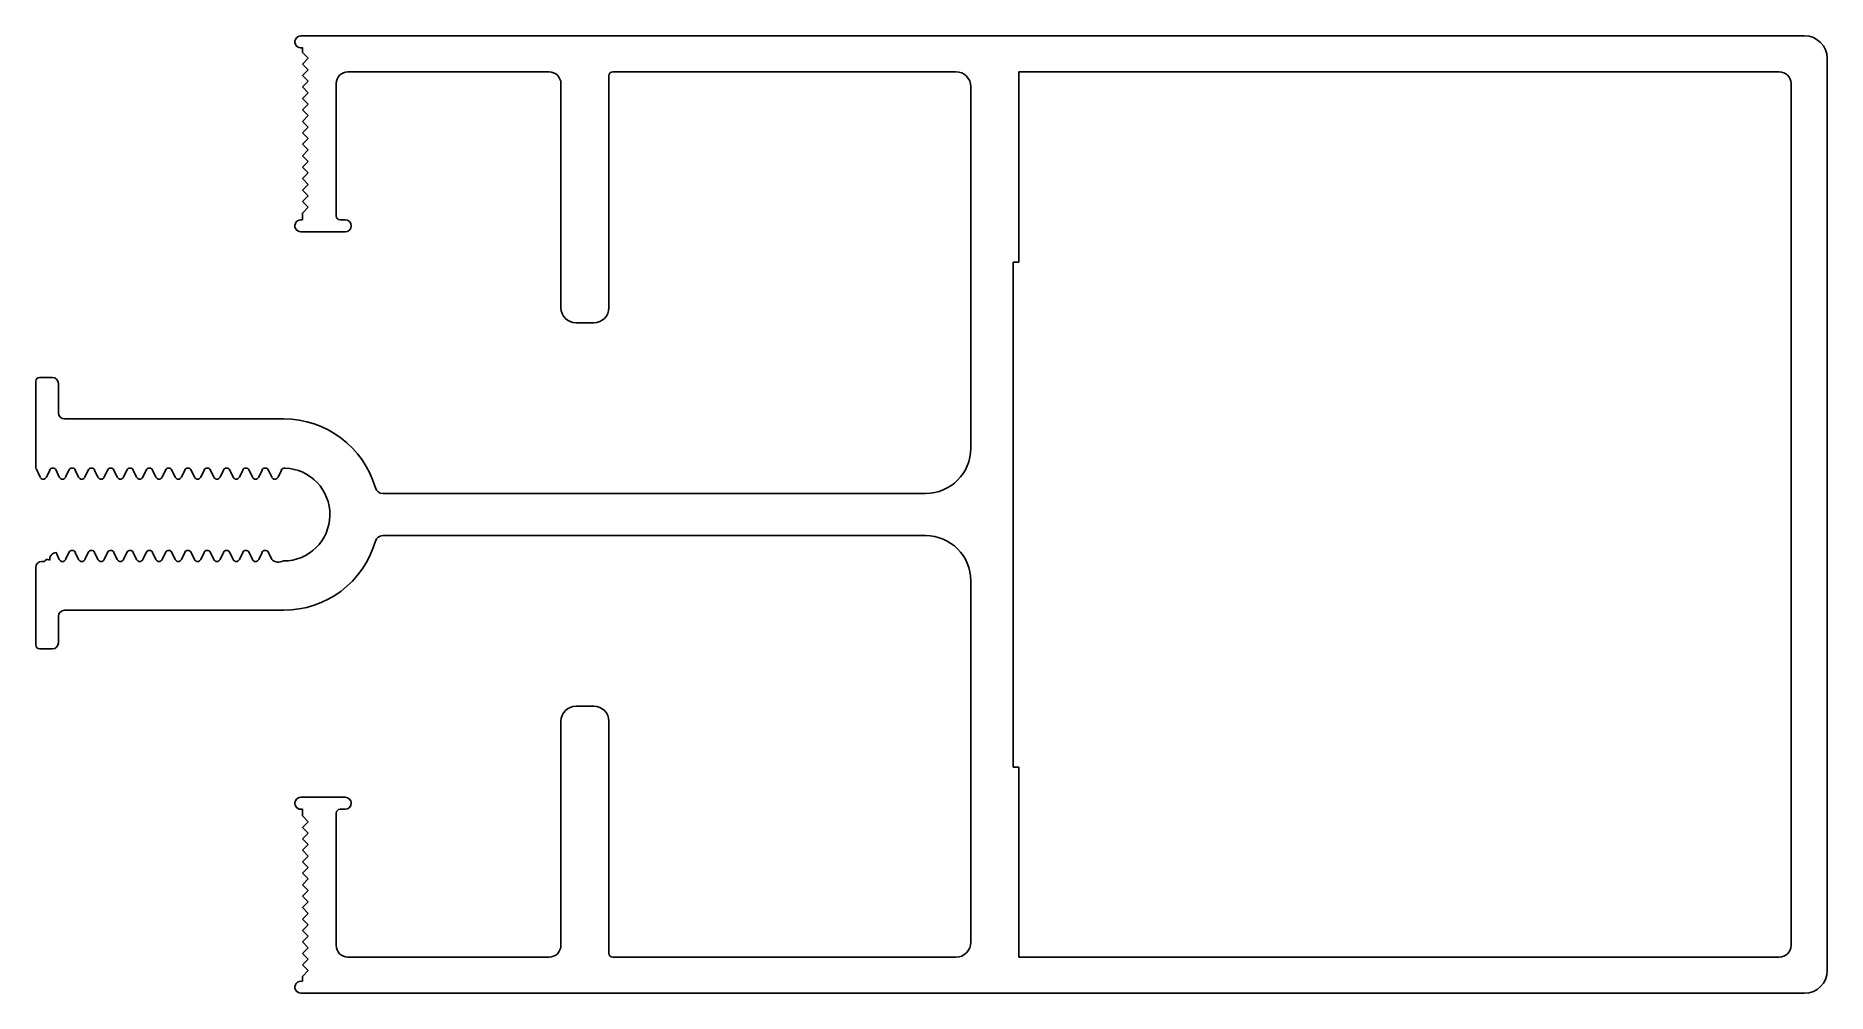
# Model space of a CAD drawing. Extents: x -67 to 52, y 20 to 83.
import ezdxf

# ---------------------------------------------------------------- set-up
doc = ezdxf.new("R2010")
doc.units = 0
doc.layers.get('0').update_dxf_attribs({"linetype": 'CONTINUOUS'})

msp = doc.modelspace()

# ---------------------------------------------------------------- linework, layer by layer
for p, q in [((50.43, 83.42), (-49.27, 83.42)), ((-49.17, 82.64), (-49.17, 82.31)), ((-49.17, 82.31), (-48.79, 81.93)), ((-48.79, 81.93), (-49.17, 81.55)), ((-49.17, 81.55), (-48.79, 81.17)), ((-48.79, 81.17), (-49.17, 80.79)), ((-49.17, 80.79), (-48.79, 80.41)), ((-46.15, 81.04), (-32.82, 81.04)), ((-28.85, 65.39), (-28.85, 80.79)), ((-28.6, 81.04), (-5.85, 81.04)), ((48.75, 81.04), (-1.67, 81.04)), ((-1.67, 81.04), (-1.67, 68.42)), ((51.93, 21.42), (51.93, 81.92)), ((-48.79, 80.41), (-49.17, 80.03)), ((-49.17, 80.03), (-48.79, 79.65)), ((-48.79, 79.65), (-49.17, 79.27)), ((-46.93, 71.47), (-46.93, 80.25)), ((-32.03, 80.25), (-32.03, 65.39)), ((-4.85, 80.04), (-4.85, 56.07)), ((49.54, 23.1), (49.54, 80.25)), ((-49.17, 79.27), (-48.79, 78.89)), ((-48.79, 78.89), (-49.17, 78.51)), ((-49.17, 78.51), (-48.79, 78.13)), ((-48.79, 78.13), (-49.17, 77.75)), ((-49.17, 77.75), (-48.79, 77.37)), ((-48.79, 77.37), (-49.17, 76.99)), ((-49.17, 76.99), (-48.79, 76.61)), ((-48.79, 76.61), (-49.17, 76.23)), ((-49.17, 76.23), (-48.79, 75.85)), ((-48.79, 75.85), (-49.17, 75.47)), ((-49.17, 75.47), (-48.79, 75.09)), ((-48.79, 75.09), (-49.17, 74.71)), ((-49.17, 74.71), (-48.79, 74.33)), ((-48.79, 74.33), (-49.17, 73.95)), ((-49.17, 73.95), (-48.79, 73.57)), ((-48.79, 73.57), (-49.17, 73.19)), ((-49.17, 73.19), (-48.79, 72.81)), ((-48.79, 72.81), (-49.17, 72.43)), ((-49.17, 72.43), (-48.79, 72.05)), ((-48.79, 72.05), (-49.17, 71.67)), ((-49.17, 71.67), (-49.17, 71.21)), ((-49.27, 70.42), (-46.33, 70.42)), ((-46.33, 71.22), (-46.68, 71.22)), ((-1.67, 68.42), (-2.05, 68.42)), ((-2.05, 68.42), (-2.05, 34.92)), ((-31.03, 64.39), (-29.85, 64.39)), ((-65.75, 60.76), (-66.6, 60.76)), ((-66.85, 60.51), (-66.85, 54.84)), ((-65.35, 58.42), (-65.35, 60.36)), ((-50.43, 58.02), (-64.95, 58.02)), ((-66.81, 54.68), (-66.57, 54.15)), ((-66.15, 54.15), (-65.93, 54.62)), ((-65.51, 54.62), (-65.29, 54.15)), ((-64.87, 54.15), (-64.65, 54.62)), ((-64.23, 54.62), (-64.01, 54.15)), ((-63.59, 54.15), (-63.37, 54.62)), ((-62.95, 54.62), (-62.73, 54.15)), ((-62.31, 54.15), (-62.09, 54.62)), ((-61.67, 54.62), (-61.45, 54.15)), ((-61.03, 54.15), (-60.81, 54.62)), ((-60.39, 54.62), (-60.17, 54.15)), ((-59.75, 54.15), (-59.53, 54.62)), ((-59.11, 54.62), (-58.89, 54.15)), ((-58.47, 54.15), (-58.25, 54.62)), ((-57.83, 54.62), (-57.61, 54.15)), ((-57.19, 54.15), (-56.97, 54.62)), ((-56.55, 54.62), (-56.33, 54.15)), ((-55.91, 54.15), (-55.69, 54.62)), ((-55.27, 54.62), (-55.05, 54.15)), ((-54.63, 54.15), (-54.41, 54.62)), ((-53.99, 54.62), (-53.77, 54.15)), ((-53.35, 54.15), (-53.13, 54.62)), ((-52.71, 54.62), (-52.49, 54.15)), ((-52.07, 54.15), (-51.85, 54.62)), ((-51.43, 54.62), (-51.21, 54.15)), ((-50.79, 54.15), (-50.57, 54.62)), ((-7.85, 53.07), (-43.85, 53.07)), ((-43.85, 50.27), (-7.85, 50.27)), ((-65.93, 48.64), (-66.14, 48.7)), ((-65.29, 48.69), (-65.51, 49.16)), ((-64.65, 49.16), (-64.87, 48.69)), ((-64.01, 48.69), (-64.23, 49.16)), ((-63.37, 49.16), (-63.59, 48.69)), ((-62.73, 48.69), (-62.95, 49.16)), ((-62.09, 49.16), (-62.31, 48.69)), ((-61.45, 48.69), (-61.67, 49.16)), ((-60.81, 49.16), (-61.03, 48.69)), ((-60.17, 48.69), (-60.39, 49.16)), ((-59.53, 49.16), (-59.75, 48.69)), ((-58.89, 48.69), (-59.11, 49.16)), ((-58.25, 49.16), (-58.47, 48.69)), ((-57.61, 48.69), (-57.83, 49.16)), ((-56.97, 49.16), (-57.19, 48.69)), ((-56.33, 48.69), (-56.55, 49.16)), ((-55.69, 49.16), (-55.91, 48.69)), ((-55.05, 48.69), (-55.27, 49.16)), ((-54.41, 49.16), (-54.63, 48.69)), ((-53.77, 48.69), (-53.99, 49.16)), ((-53.13, 49.16), (-53.35, 48.69)), ((-52.49, 48.69), (-52.71, 49.16)), ((-51.85, 49.16), (-52.07, 48.69)), ((-51.21, 48.69), (-51.43, 49.16)), ((-66.85, 48.16), (-66.85, 43.01)), ((-66.37, 48.56), (-66.45, 48.56)), ((-4.85, 47.27), (-4.85, 23.31)), ((-64.95, 45.32), (-50.43, 45.32)), ((-65.35, 43.16), (-65.35, 44.92)), ((-66.6, 42.76), (-65.75, 42.76)), ((-29.85, 38.96), (-31.03, 38.96)), ((-32.03, 37.96), (-32.03, 23.1)), ((-28.85, 22.56), (-28.85, 37.96)), ((-2.05, 34.92), (-1.67, 34.92)), ((-1.67, 34.92), (-1.67, 22.31)), ((-46.33, 32.92), (-49.27, 32.92)), ((-49.17, 32.14), (-49.17, 31.68)), ((-46.68, 32.12), (-46.33, 32.12)), ((-49.17, 31.68), (-48.79, 31.3)), ((-48.79, 31.3), (-49.17, 30.92)), ((-49.17, 30.92), (-48.79, 30.54)), ((-46.93, 23.1), (-46.93, 31.87)), ((-48.79, 30.54), (-49.17, 30.16)), ((-49.17, 30.16), (-48.79, 29.78)), ((-48.79, 29.78), (-49.17, 29.4)), ((-49.17, 29.4), (-48.79, 29.02)), ((-48.79, 29.02), (-49.17, 28.64)), ((-49.17, 28.64), (-48.79, 28.26)), ((-48.79, 28.26), (-49.17, 27.88)), ((-49.17, 27.88), (-48.79, 27.5)), ((-48.79, 27.5), (-49.17, 27.12)), ((-49.17, 27.12), (-48.79, 26.74)), ((-48.79, 26.74), (-49.17, 26.36)), ((-49.17, 26.36), (-48.79, 25.98)), ((-48.79, 25.98), (-49.17, 25.6)), ((-49.17, 25.6), (-48.79, 25.22)), ((-48.79, 25.22), (-49.17, 24.84)), ((-49.17, 24.84), (-48.79, 24.46)), ((-48.79, 24.46), (-49.17, 24.08)), ((-49.17, 24.08), (-48.79, 23.7)), ((-48.79, 23.7), (-49.17, 23.32)), ((-49.17, 23.32), (-48.79, 22.94)), ((-48.79, 22.94), (-49.17, 22.56)), ((-49.17, 22.56), (-48.79, 22.18)), ((-48.79, 22.18), (-49.17, 21.8)), ((-49.17, 21.8), (-48.79, 21.42)), ((-48.79, 21.42), (-49.17, 21.04)), ((-32.82, 22.31), (-46.15, 22.31)), ((-5.85, 22.31), (-28.6, 22.31)), ((-1.67, 22.31), (48.75, 22.31)), ((-49.17, 21.04), (-49.17, 20.71)), ((-49.27, 19.92), (50.43, 19.92))]:
    msp.add_line(p, q)
for centre, radius, start, end in [((-49.27, 83.02), 0.4, 90, 284.4775), ((50.43, 81.92), 1.5, 0, 90), ((-46.15, 80.25), 0.787, 90, 180), ((-32.82, 80.25), 0.787, 0, 90), ((-28.6, 80.79), 0.25, 90, 180), ((-5.85, 80.04), 1, 0, 90), ((48.75, 80.25), 0.787, 360, 90), ((-46.68, 71.47), 0.25, 180, 270), ((-49.27, 70.82), 0.4, 75.5225, 270), ((-46.33, 70.82), 0.4, 270, 90), ((-31.03, 65.39), 1, 180, 270), ((-29.85, 65.39), 1, 270, 360), ((-66.6, 60.51), 0.25, 90, 180), ((-65.75, 60.36), 0.4, 0, 90), ((-64.95, 58.42), 0.4, 180, 270), ((-50.43, 51.67), 6.35, 16.1035, 90), ((-7.85, 56.07), 3, 270, 0), ((-66.47, 54.84), 0.381, 180, 204.675), ((-65.72, 54.52), 0.234, 24.675, 155.325), ((-64.44, 54.52), 0.234, 24.675, 155.325), ((-63.16, 54.52), 0.234, 24.675, 155.325), ((-61.88, 54.52), 0.234, 24.675, 155.325), ((-60.6, 54.52), 0.234, 24.675, 155.325), ((-59.32, 54.52), 0.234, 24.675, 155.325), ((-58.04, 54.52), 0.234, 24.675, 155.325), ((-56.76, 54.52), 0.234, 24.675, 155.325), ((-55.48, 54.52), 0.234, 24.675, 155.325), ((-54.2, 54.52), 0.234, 24.675, 155.325), ((-52.92, 54.52), 0.234, 24.675, 155.325), ((-51.64, 54.52), 0.234, 24.675, 155.325), ((-50.36, 54.52), 0.234, 82.9544, 155.325), ((-50.43, 51.67), 3.08, 270, 88.0602), ((-66.36, 54.25), 0.234, 204.675, 335.325), ((-65.08, 54.25), 0.234, 204.675, 335.325), ((-63.8, 54.25), 0.234, 204.675, 335.325), ((-62.52, 54.25), 0.234, 204.675, 335.325), ((-61.24, 54.25), 0.234, 204.675, 335.325), ((-59.96, 54.25), 0.234, 204.675, 335.325), ((-58.68, 54.25), 0.234, 204.675, 335.325), ((-57.4, 54.25), 0.234, 204.675, 335.325), ((-56.12, 54.25), 0.234, 204.675, 335.325), ((-54.84, 54.25), 0.234, 204.675, 335.325), ((-53.56, 54.25), 0.234, 204.675, 335.325), ((-52.28, 54.25), 0.234, 204.675, 335.325), ((-51, 54.25), 0.234, 204.675, 335.325), ((-43.85, 53.57), 0.5, 196.1035, 270), ((-50.43, 51.67), 6.35, 270, 343.8965), ((-43.85, 49.77), 0.5, 90, 163.8965), ((-7.85, 47.27), 3, 360, 90), ((-66.37, 48.81), 0.254, 270, 335.325), ((-65.45, 48.68), 0.482, 96.5974, 184.9057), ((-64.44, 49.06), 0.234, 24.675, 155.325), ((-63.16, 49.06), 0.234, 24.675, 155.325), ((-61.88, 49.06), 0.234, 24.675, 155.325), ((-60.6, 49.06), 0.234, 24.675, 155.325), ((-59.32, 49.06), 0.234, 24.675, 155.325), ((-58.04, 49.06), 0.234, 24.675, 155.325), ((-56.76, 49.06), 0.234, 24.675, 155.325), ((-55.48, 49.06), 0.234, 24.675, 155.325), ((-54.2, 49.06), 0.234, 24.675, 155.325), ((-52.92, 49.06), 0.234, 24.675, 155.325), ((-51.64, 49.06), 0.234, 24.675, 155.325), ((-66.45, 48.16), 0.4, 90, 180), ((-65.08, 48.79), 0.234, 204.675, 335.325), ((-63.8, 48.79), 0.234, 204.675, 335.325), ((-62.52, 48.79), 0.234, 204.675, 335.325), ((-61.24, 48.79), 0.234, 204.675, 335.325), ((-59.96, 48.79), 0.234, 204.675, 335.325), ((-58.68, 48.79), 0.234, 204.675, 335.325), ((-57.4, 48.79), 0.234, 204.675, 335.325), ((-56.12, 48.79), 0.234, 204.675, 335.325), ((-54.84, 48.79), 0.234, 204.675, 335.325), ((-53.56, 48.79), 0.234, 204.675, 335.325), ((-52.28, 48.79), 0.234, 204.675, 335.325), ((-50.75, 49.18), 0.666, 226.4107, 298.472), ((-64.95, 44.92), 0.4, 90, 180), ((-66.6, 43.01), 0.25, 180, 270), ((-65.75, 43.16), 0.4, 270, 360), ((-31.03, 37.96), 1, 90, 180), ((-29.85, 37.96), 1, 0, 90), ((-49.27, 32.52), 0.4, 90, 284.4775), ((-46.68, 31.87), 0.25, 90, 180), ((-46.33, 32.52), 0.4, 270, 90), ((-46.15, 23.1), 0.787, 180, 270), ((-32.82, 23.1), 0.787, 270, 0), ((-5.85, 23.31), 1, 270, 0), ((48.75, 23.1), 0.787, 270, 0), ((-28.6, 22.56), 0.25, 180, 270), ((50.43, 21.42), 1.5, 270, 0), ((-49.27, 20.32), 0.4, 75.5225, 270)]:
    msp.add_arc(centre, radius, start, end)

doc.saveas('drawing.dxf')
